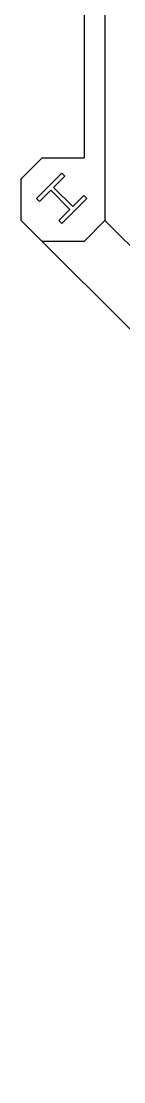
# Model space of a CAD drawing. Header units: millimetres. Extents: x 21174 to 87324, y 2476 to 67413.
# Drawn here: x 48800 to 50052, y 30101 to 43068 of the extents above; entities that cross this region are included whole.
import ezdxf

# ---------------------------------------------------------------- set-up
doc = ezdxf.new("R2010")
doc.units = ezdxf.units.MM
doc.header["$MEASUREMENT"] = 0
doc.layers.add('E-B-SHEL', color=2, linetype='Continuous')
doc.layers.add('E-S-COLM', color=8, linetype='Continuous')

msp = doc.modelspace()

# ---------------------------------------------------------------- linework, layer by layer
at = {"layer": 'E-B-SHEL'}
for p, q in [((49822, 43697), (49822, 40630)), ((49567, 43441), (49567, 41397)), ((48800, 41141), (49055, 41397)), ((49055, 41397), (49567, 41397)), ((48800, 40630), (48800, 41141)), ((59329, 30101), (48800, 40630)), ((49822, 40630), (49567, 40375)), ((59329, 31123), (49822, 40631)), ((49567, 40375), (49055, 40375))]:
    msp.add_line(p, q, dxfattribs=at)
at = {"layer": 'E-S-COLM'}
msp.add_lwpolyline([(49024, 40865), (48988, 40901), (49295, 41209), (49332, 41172), (49196, 41037), (49431, 40802), (49566, 40937), (49603, 40901), (49295, 40594), (49259, 40630), (49395, 40766), (49160, 41001)], close=True, dxfattribs=at)

doc.saveas('drawing.dxf')
